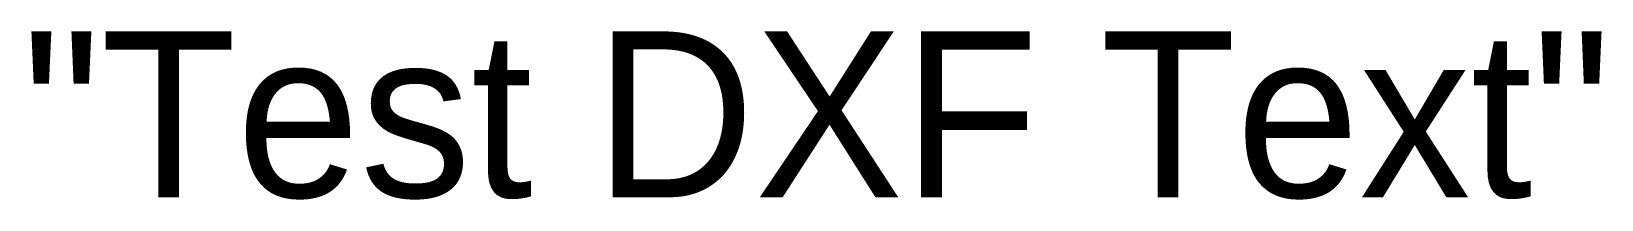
# Model space of a CAD drawing. Extents: x 151 to 340, y 250 to 270.
import ezdxf

# ---------------------------------------------------------------- set-up
doc = ezdxf.new("R2010")
doc.units = 0

msp = doc.modelspace()

# ---------------------------------------------------------------- texts
msp.add_text('"Test DXF Text"', height=20).set_placement((150, 250))

doc.saveas('drawing.dxf')
